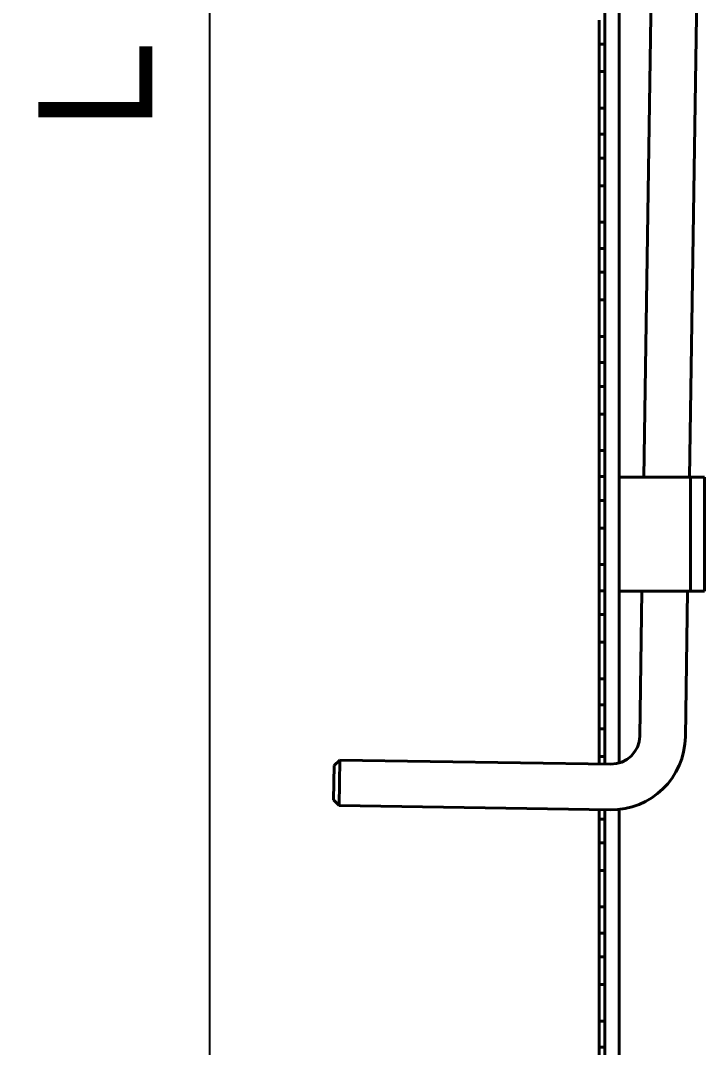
# Model space of a CAD drawing. Header units: millimetres. Extents: x 30271 to 35001, y 5679 to 9007.
# Drawn here: x 34581.2 to 34822, y 7902.4 to 8262.3 of the extents above; entities that cross this region are included whole.
import ezdxf

# ---------------------------------------------------------------- set-up
doc = ezdxf.new("R2010")
doc.units = ezdxf.units.MM
doc.linetypes.add('K5LT_BASIC', pattern=[0])
doc.layers.add('0 VIEW4', color=7, linetype='Continuous')
doc.styles.get("Standard").update_dxf_attribs({"font": 'verdana.TTF'})
doc.dimstyles.new('ISO-25', dxfattribs={"dimtxt": 80, "dimasz": 85, "dimexe": 20, "dimexo": 0, "dimgap": 20, "dimtad": 1, "dimtxsty": 'Standard', "dimcen": 2.5, "dimadec": 0, "dimazin": 0, "dimtfac": 1, "dimtmove": 0, "dimatfit": 3, "dimfxl": 0, "dimarcsym": 0})

# ---------------------------------------------------------------- blocks, each defined once
blk = doc.blocks.new('*D346')
at = {"layer": '0 VIEW4', "color": 0, "lineweight": -2}
for p, q in [((34816.08, 8738.28), (34627.4, 8738.28)), ((34647.4, 8653.28), (34647.4, 7823.28)), ((34697.01, 7738.28), (34627.4, 7738.28))]:
    blk.add_line(p, q, dxfattribs=at)
at = {"layer": '0 VIEW4', "color": 0}
for points in [[(34661.57, 8653.28), (34633.24, 8653.28), (34647.4, 8738.28)], [(34633.24, 7823.28), (34661.57, 7823.28), (34647.4, 7738.28)]]:
    blk.add_solid(points, dxfattribs=at)
at = {"layer": 'Defpoints', "color": 0}
for p in [(34816.08, 8738.28), (34647.4, 7738.28), (34697.01, 7738.28)]:
    blk.add_point(p, dxfattribs=at)
at = {"layer": '0 VIEW4', "color": 0, "linetype": 'K5LT_BASIC', "lineweight": 0, "ltscale": 100, "insert": (34607.4, 8238.28), "char_height": 40, "attachment_point": 5, "rotation": 90}
blk.add_mtext('L', dxfattribs=at)

msp = doc.modelspace()

# ---------------------------------------------------------------- linework, layer by layer
at = {"color": 5, "linetype": 'K5LT_BASIC', "lineweight": 40, "ltscale": 0.5}
for p, q in [((34786.013, 8001.699), (34786.013, 8528.837)), ((34791.013, 8102.278), (34791.013, 8528.837)), ((34799.66, 8102.278), (34806.017, 8518.837)), ((34815.662, 8102.278), (34822.019, 8518.837)), ((34784.013, 8254.076), (34784.013, 8262.437)), ((34786.013, 8254.076), (34784.013, 8254.076)), ((34784.013, 8244.4), (34784.013, 8254.076)), ((34784.013, 8231.616), (34784.013, 8244.4)), ((34786.013, 8244.4), (34784.013, 8244.4)), ((34784.013, 8222.437), (34784.013, 8231.616)), ((34786.013, 8231.616), (34784.013, 8231.616)), ((34786.013, 8222.437), (34784.013, 8222.437)), ((34784.013, 8214.076), (34784.013, 8222.437)), ((34786.013, 8214.076), (34784.013, 8214.076)), ((34784.013, 8204.4), (34784.013, 8214.076)), ((34786.013, 8204.4), (34784.013, 8204.4)), ((34784.013, 8191.616), (34784.013, 8204.4)), ((34786.013, 8191.616), (34784.013, 8191.616)), ((34784.013, 8182.437), (34784.013, 8191.616)), ((34786.013, 8182.437), (34784.013, 8182.437)), ((34784.013, 8174.076), (34784.013, 8182.437)), ((34786.013, 8174.076), (34784.013, 8174.076)), ((34784.013, 8164.4), (34784.013, 8174.076)), ((34786.013, 8164.4), (34784.013, 8164.4)), ((34784.013, 8151.616), (34784.013, 8164.4)), ((34786.013, 8151.616), (34784.013, 8151.616)), ((34784.013, 8142.437), (34784.013, 8151.616)), ((34786.013, 8142.437), (34784.013, 8142.437)), ((34784.013, 8134.076), (34784.013, 8142.437)), ((34786.013, 8134.076), (34784.013, 8134.076)), ((34784.013, 8124.4), (34784.013, 8134.076)), ((34786.013, 8124.4), (34784.013, 8124.4)), ((34784.013, 8111.616), (34784.013, 8124.4)), ((34786.013, 8111.616), (34784.013, 8111.616)), ((34784.013, 8102.437), (34784.013, 8111.616)), ((34786.013, 8102.437), (34784.013, 8102.437)), ((34784.013, 8094.076), (34784.013, 8102.437)), ((34816.013, 8102.278), (34791.013, 8102.278)), ((34791.013, 8102.278), (34791.013, 8062.278)), ((34816.013, 8102.278), (34821.013, 8102.278)), ((34816.013, 8102.278), (34816.013, 8062.278)), ((34816.013, 8062.278), (34816.013, 8102.278)), ((34821.013, 8102.278), (34821.013, 8062.278)), ((34786.013, 8094.076), (34784.013, 8094.076)), ((34784.013, 8084.4), (34784.013, 8094.076)), ((34786.013, 8084.4), (34784.013, 8084.4)), ((34784.013, 8071.616), (34784.013, 8084.4)), ((34786.013, 8071.616), (34784.013, 8071.616)), ((34784.013, 8062.437), (34784.013, 8071.616)), ((34786.013, 8062.437), (34784.013, 8062.437)), ((34784.013, 8054.076), (34784.013, 8062.437)), ((34791.013, 8062.278), (34816.013, 8062.278)), ((34791.013, 8002.047), (34791.013, 8062.278)), ((34798.275, 8011.513), (34799.05, 8062.278)), ((34814.274, 8011.269), (34815.052, 8062.278)), ((34816.013, 8062.278), (34821.013, 8062.278)), ((34786.013, 8054.076), (34784.013, 8054.076)), ((34784.013, 8044.4), (34784.013, 8054.076)), ((34786.013, 8044.4), (34784.013, 8044.4)), ((34784.013, 8031.616), (34784.013, 8044.4)), ((34784.013, 8022.437), (34784.013, 8031.616)), ((34786.013, 8031.616), (34784.013, 8031.616)), ((34786.013, 8022.437), (34784.013, 8022.437)), ((34784.013, 8014.076), (34784.013, 8022.437)), ((34786.013, 8014.076), (34784.013, 8014.076)), ((34784.013, 8004.4), (34784.013, 8014.076)), ((34693.135, 8003.116), (34691.105, 8001.147)), ((34693.135, 8003.116), (34692.891, 7987.118)), ((34693.135, 8003.116), (34788.124, 8001.666)), ((34786.013, 8004.4), (34784.013, 8004.4)), ((34784.013, 8001.729), (34784.013, 8004.4)), ((34691.105, 8001.147), (34690.922, 7989.148)), ((34692.891, 7987.118), (34690.922, 7989.148)), ((34692.891, 7987.118), (34787.88, 7985.668)), ((34784.013, 7982.437), (34784.013, 7985.727)), ((34786.013, 7737.278), (34786.013, 7985.697)), ((34791.013, 7737.278), (34791.013, 7985.81)), ((34786.013, 7982.437), (34784.013, 7982.437)), ((34784.013, 7974.076), (34784.013, 7982.437)), ((34786.013, 7974.076), (34784.013, 7974.076)), ((34784.013, 7964.4), (34784.013, 7974.076)), ((34786.013, 7964.4), (34784.013, 7964.4)), ((34784.013, 7951.616), (34784.013, 7964.4)), ((34784.013, 7942.437), (34784.013, 7951.616)), ((34786.013, 7951.616), (34784.013, 7951.616)), ((34786.013, 7942.437), (34784.013, 7942.437)), ((34784.013, 7934.076), (34784.013, 7942.437)), ((34786.013, 7934.076), (34784.013, 7934.076)), ((34784.013, 7924.4), (34784.013, 7934.076)), ((34786.013, 7924.4), (34784.013, 7924.4)), ((34784.013, 7911.616), (34784.013, 7924.4)), ((34786.013, 7911.616), (34784.013, 7911.616)), ((34784.013, 7902.437), (34784.013, 7911.616)), ((34786.013, 7902.437), (34784.013, 7902.437)), ((34784.013, 7894.076), (34784.013, 7902.437))]:
    msp.add_line(p, q, dxfattribs=at)
for radius in [26, 10]:
    msp.add_arc((34788.277, 8011.665), radius, 269.12578, 359.12578, dxfattribs=at)

# ---------------------------------------------------------------- dimensions: what is measured, and where the dimension line sits
at = {"layer": '0 VIEW4', "color": 7, "lineweight": 0}
dim = msp.add_linear_dim(base=(34647.403, 7738.278), p1=(34816.083, 8738.281), p2=(34697.013, 7738.278), angle=90, text='L', dimstyle='ISO-25', override={"dimtxt": 40}, dxfattribs=at)
dim.commit()
dim.dimension.update_dxf_attribs({"geometry": '*D346', "text_midpoint": (34607.403, 8238.28)})

doc.saveas('drawing.dxf')
